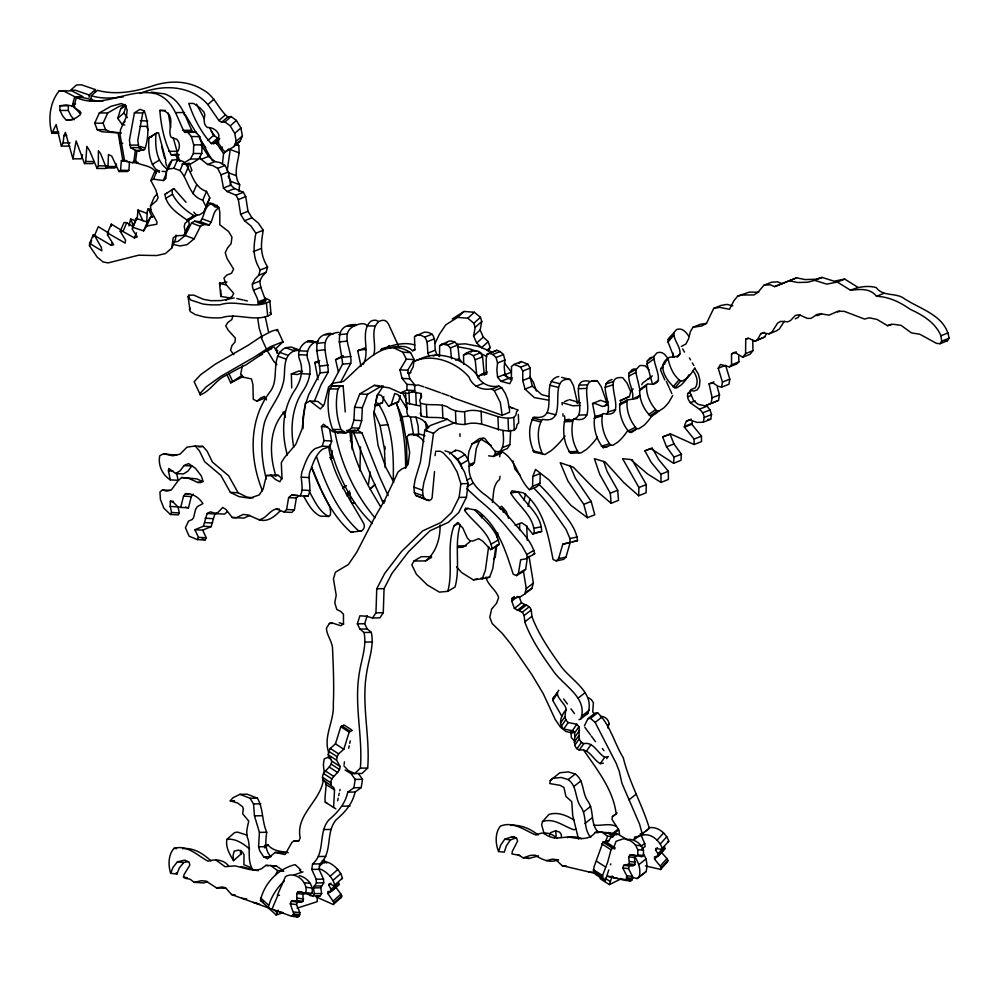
<?xml version="1.0" encoding="UTF-8"?>
<svg xmlns="http://www.w3.org/2000/svg" width="999" height="999" viewBox="0 0 999 999"><rect width="100%" height="100%" fill="white"/><g stroke="black" fill="none" stroke-linecap="round" stroke-linejoin="round"><path stroke-width="1.5" d="M548.463 400.137L534.303 397.577L525.024 389.123L522.764 380.494L522.764 371.054L520.604 367.207L517.857 365.796L513.911 364.473L511.538 366.483L511.326 380.494L509.827 383.678L501.023 381.331L497.589 377.247L496.84 369.817L497.552 362.987L496.078 357.492L492.807 354.495L489.385 353.246L486.913 354.383L486.151 359.453L486.351 373.676L484.465 374.75L481.281 374.45L478.871 375.936L478.346 378.396M548.663 396.466L541.67 394.642L532.392 386.176L530.132 377.56L530.132 368.107L527.984 364.273L521.291 361.538L513.911 364.473M222.377 164.273L223.576 153.534L228.709 149.013M263.124 902.097L260.477 900.424C264.161 883.291 278.122 868.705 295.142 864.635L300.761 869.804M279.445 895.254L277.834 895.441L271.953 909.227L269.48 908.94L268.344 907.666C270.417 897.951 276.785 887.811 284.24 881.13M484.228 373.938L482.567 356.805L480.631 352.697C475.312 348.376 468.319 351.498 463.524 355.057L463.686 364.373M351.149 729.557L343.968 724.937L340.796 726.76L335.452 743.855L330.257 748.476L328.758 751.298L328.209 754.782L331.668 761.063C331.693 768.718 320.292 771.253 322.877 779.707L325.274 782.092L326.173 784.552L324.95 798.538L325.224 802.072L327.16 803.471M322.877 779.707L333.654 787.487L334.54 789.947L333.591 807.467L335.876 808.865M287.35 454.982C281.343 433.853 281.955 409.553 294.43 390.821C300.711 381.618 303.958 370.179 299.575 359.503C295.866 350.774 303.846 338.586 313.649 341.146M293.718 447.053C290.16 428.209 291.945 407.467 302.834 391.233C309.116 382.03 312.362 370.579 307.979 359.902C305.07 352.247 309.89 342.595 318.119 341.221M590.771 837.412C583.154 828.883 587.05 816.745 581.343 807.542C574.575 799.063 577.634 786.425 568.194 779.582L561.163 777.459L552.697 778.371L550.262 780.544L549.812 783.578L560.214 785.364L563.923 787.474L565.933 796.44L571.753 801.648L572.714 815.521L578.508 839.01M597.864 831.842C590.259 823.313 594.143 811.163 588.436 801.972C581.668 793.493 584.727 780.856 575.287 774.013L568.256 771.89L559.802 772.789L550.262 780.544M98.327 165.846L106.693 165.859L105.432 168.481L97.065 168.469L98.327 165.846L98.389 150.724L100.612 153.696L106.381 167.982L107.992 166.521L108.466 154.495L111.763 156.131L118.943 171.528L120.529 170.354L121.391 160.614L126.96 160.627M118.943 171.528L127.31 171.541L128.896 170.367L129.483 161.975M519.617 529.795L519.68 523.926M526.698 525.699L527.31 540.447M608.791 869.929L605.282 880.756L595.454 874.337L593.356 871.228L594.143 866.533L603.071 841.982L604.07 841.67L614.822 849.038M605.282 880.756L603.034 878.333L602.547 875.536L607.692 862.162L611.013 849.749L613.249 847.564M642.045 388.586L639.822 389.448C638.885 398.601 643.593 409.59 650.324 415.796L652.247 415.846L656.867 412.862A74.488 57.705 62.2 0 0 658.94 410.789M668.306 359.603C666.383 355.844 663.011 351.311 658.204 352.485A27.585 21.379 62.2 0 0 656.793 353.047L654.045 356.231C652.959 366.258 668.069 386.75 647.539 383.903L646.603 384.59C645.666 393.743 650.374 404.745 657.105 410.951L659.028 410.989L663.648 408.004A74.488 57.705 62.2 0 0 668.968 402.098L672.702 395.542M85.739 161.526L94.106 161.551L92.857 163.586L84.49 163.574L85.739 161.526L86.863 146.341L89.71 150.924L97.065 168.469M589.123 381.193C566.071 377.035 589.934 414.86 573.551 419.081M606.868 402.722L601.211 386.65L597.39 380.906C572.252 376.71 603.296 425.349 574.388 419.018L573.226 419.842C570.379 430.319 572.415 444.105 578.783 452.872L580.844 452.984L586.488 449.413A85.614 64.086 -88.1 0 0 594.093 441.558L597.439 437.225M305.594 404.008L308.791 394.493L320.142 372.927C320.03 358.579 307.867 335.264 330.719 333.254M314.173 401.735L321.154 384.59L328.271 372.015C328.147 357.654 315.996 334.353 338.836 332.342M170.205 490.397L162.437 489.997L159.927 491.983L160.389 499.375L163.873 508.216L170.429 514.485L171.566 512.512L170.23 506.456L170.342 501.198L173.451 501.361M331.106 385.726L342.557 364.16C341.858 348.376 330.557 324.525 355.619 324.513M340.484 382.367L350.711 363.374C353.022 351.511 339.123 333.554 353.846 326.161C357.979 324.288 363.873 321.765 367.457 325.874M500.974 451.123C516.421 459.041 517.744 478.396 529.47 489.735L532.604 486.276L532.842 476.473L535.526 469.405L549.3 480.182L570.953 505.357L587.387 517.719L594.767 514.785L591.158 501.411L575.299 478.096L569.979 465.422M529.47 489.735L536.85 486.8L539.972 483.341L540.209 473.526L532.842 476.473M632.017 459.577L646.303 484.59L646.053 492.819L638.686 495.766L638.923 487.524L622.627 458.703L630.719 459.528L647.477 473.901L661.013 482.417L668.381 479.47L668.343 471.278L658.603 459.453L652.984 449.188M291.708 387.924L291.358 373.963L298.738 371.016L301.174 371.391M674.013 357.367L668.031 342.008L668.119 339.46L670.591 336.576A25.4 19.193 47.8 0 1 670.991 336.401M689.11 374.625L685.789 379.845A71.441 53.996 47.8 0 1 681.106 385.052L676.798 387.824L674.924 387.824C666.783 381.168 655.519 364.772 669.467 357.305L677.821 356.256L680.019 353.783C680.569 346.154 673.264 340.259 673.888 332.642L676.36 329.757A25.4 19.193 47.8 0 1 677.709 329.22C682.704 327.959 686.35 332.555 688.798 336.226M89.123 97.34L89.211 95.005L95.392 89.598L81.481 84.815L76.586 84.952L70.417 90.36L75.3 90.21L89.211 95.005M95.305 91.945L95.392 89.598M181.968 164.186L190.397 158.991L193.406 153.496L193.731 144.855L191.346 136.563L187.562 132.093L184.59 132.355C176.86 118.319 174.126 100.474 156.506 93.931C129.658 86.95 102.897 109.753 76.336 97.577L73.726 107.405L79.92 111.264L80.994 112.875L80.132 114.885L76.161 117.82L70.142 120.005L65.834 119.718L62.662 115.946L59.94 110.452L59.94 105.782L66.371 104.87L74.913 106.593M183.366 164.186L190.334 164.198L198.764 159.003L201.773 153.509L202.098 144.867L199.713 136.576L195.929 132.105L192.957 132.368C185.227 118.332 182.492 100.487 164.872 93.943L151.411 92.133M393.244 480.307C393.868 454.008 392.844 425.412 377.734 402.959M451.648 397.315L502.16 415.272L509.54 412.325L509.515 409.59L507.692 399.463L505.269 393.369L501.71 387.737L498.888 386.076C488.361 392.32 473.576 389.423 469.006 377.06C456.443 362.2 432.342 352.859 413.936 361.413L413.149 366.995L409.503 373.614M421.291 359.116L421.316 358.466C439.71 349.912 463.823 359.265 476.386 374.113C480.257 383.379 489.248 387.912 498.888 386.076M461.613 362L459.24 358.579L457.804 344.967L454.882 342.12L451.473 341.021L449.063 341.046L439.647 345.679L439.51 356.456M359.927 470.716L360.502 446.928M752.759 340.197L752.946 350.686L750.087 354.27L742.707 357.217L734.715 352.322L731.543 353.908L731.53 364.822L729.345 366.908L720.491 364.473L718.219 368.269L722.452 382.068L721.565 387.187L717.769 386.151L713.049 382.979L709.065 383.866L712.137 397.802L711.113 403.371L705.107 405.856L698.226 404.408L693.668 400.824L689.622 391.508L691.033 389.56L695.242 387.862C698.788 382.654 696.79 375.612 693.131 370.991M227.135 170.891L230.245 149.513L239.186 152.859C237.6 163.386 233.092 175.075 239.673 184.703L238.873 191.583M188.012 861.563L183.704 862.549L179.296 867.994L176.873 874.05L170.654 873.301L173.089 867.244L177.485 861.787L184.678 860.164L189.161 862.174L189.822 865.134L184.078 874.562L183.529 877.247L185.489 878.371L190.11 879.207L194.206 882.367L201.323 880.731L205.906 881.056L216.471 887.849L222.452 886.975L225.662 887.836L231.531 894.53L291.533 916.245L293.781 913.998L290.272 903.808L291.346 901.273L296.903 900.549L296.765 893.456L298.039 891.857L301.448 892.095L304.108 893.63L305.756 892.606C308.404 881.955 295.329 870.778 285.477 876.585L277.372 895.241M304.108 893.63L310.327 894.38L311.963 893.368C313.936 885.064 307.005 877.372 299.213 875.648M381.943 385.801L367.507 394.343L362.35 407.692L361.7 420.629L359.303 428.234L356.668 430.681L346.441 430.681L348.888 430.282L351.536 427.822L353.933 420.229L354.583 407.292L359.74 393.943L374.175 385.402L378.833 385.639M170.342 501.198L173.414 502.347L177.697 506.668L180.707 507.43L183.541 496.141L185.527 493.668C192.657 493.256 199.251 497.652 202.909 503.583L197.228 506.68L195.567 509.515L193.581 517.632L192.158 519.53L188.586 521.041L185.414 527.709L189.086 536.188L197.265 539.597L205.045 539.997L206.244 537.774L198.476 537.375L194.905 529.72L203.346 526.273L207.13 513.498L210.439 511.85L216.808 513.698L224.575 514.11L227.085 511.9M194.905 529.72L202.672 530.119L211.114 526.673L214.897 513.911L217.108 512.812M622.315 402.797L619.979 403.696C618.581 413.399 622.752 425.349 629.557 432.342L631.53 432.417L636.45 429.233M635.064 368.881L633.528 369.106A28.322 21.978 70.4 0 0 632.03 369.692L629.033 373.102C627.272 382.005 634.253 390.222 632.579 399.138L639.847 395.454L637.2 398.376L627.247 400.012C625.849 409.715 630.019 421.665 636.825 428.658L638.798 428.733L643.718 425.549A78.022 60.564 70.4 0 0 649.65 419.043L652.247 415.372M176.124 235.04L175.487 239.261L171.716 248.064L165.409 253.584L156.731 255.544L138.586 255.207L108.167 262.899L103.159 262L97.115 257.055L89.485 245.754L89.623 243.381L93.394 234.59L95.729 235.864M93.257 236.963L93.394 234.59M137.113 219.393L137.999 210.052L146.94 213.399M331.443 891.27L330.981 889.272L338.649 882.504L339.111 884.502L331.443 891.27L327.822 891.583L327.972 893.705L334.066 902.696L333.291 904.507L315.684 896.69M340.959 897.739L341.733 895.941L340.909 894.155L335.639 886.95M146.728 222.365L147.265 211.226L148.289 208.679L150.837 209.64M343.931 765.846L348.339 770.554L354.695 773.588L360.364 768.144C362.949 736.575 353.933 704.907 359.29 673.276C361.238 659.777 366.958 646.253 364.023 632.517L359.952 629.083L357.355 623.851L359.865 615.809L366.146 616.208L372.552 617.969L379.87 617.857L383.279 612.699L384.066 588.648L392.008 573.314L408.678 551.56L430.057 530.744L448.389 522.327L458.791 512.499L466.446 497.277L468.181 483.591L464.51 471.99L458.004 460.726L450.387 452.597L445.005 450.824M345.117 770.042L351.074 773.613L362.013 773.476L367.682 768.044C370.254 736.463 361.251 704.794 366.608 673.176C368.556 659.677 374.275 646.141 371.341 632.404L367.27 628.97L364.66 623.738L367.182 615.709M673.588 463.286L674 457.117L666.558 446.865L662.649 436.925L670.029 433.991L673.938 443.931L681.38 454.17L680.968 460.352L673.588 463.286L650.911 448.601L644.904 450.849L651.223 462.4L660.976 474.213L661.013 482.417M603.334 763.174L600.274 763.673C592.944 759.69 589.148 747.976 579.295 750.099C571.69 747.077 575.923 738.935 574.462 733.191L572.377 730.706L563.736 729.008C557.467 723.701 561.663 714.447 566.196 709.602C565.759 702.959 553.409 696.465 558.791 690.222M607.804 756.705L604.732 757.205C597.414 753.221 593.606 741.508 583.766 743.631C576.161 740.609 580.394 732.467 578.933 726.723L576.848 724.238L568.206 722.539C564.023 719.355 564.785 713.96 566.196 709.602M658.478 855.881L657.979 853.833L664.497 846.628L664.997 848.663L658.478 855.881L654.445 856.942L654.607 859.177L661.338 867.532L660.764 869.405L645.429 865.946M666.982 862.399L667.844 860.326L666.945 858.591L661.113 851.972M578.983 719.655L580.719 718.98C588.523 697.514 562.612 685.351 552.797 670.292C541.957 655.169 531.218 639.447 524.762 621.915C524.45 618.543 524.675 614.972 522.252 612.275L514.398 608.428L511.75 601.148L511.95 598.401L514.323 596.54M435.626 451.311L440.209 451.248L443.069 452.709L450.699 460.826L457.192 472.102L460.864 483.703L459.128 497.377L451.486 512.612L441.083 522.44L422.739 530.856L401.361 551.673L384.69 573.426L376.748 588.748L375.961 612.812L372.552 617.969M481.768 321.428L480.144 330.02L483.291 337.1L488.199 341.67L481.63 347.627L476.71 343.044L473.563 335.976L475.187 327.372L481.768 321.428L480.432 317.32L474.375 312.262L464.085 311.463L452.31 318.918M748.176 338.186L745.716 339.161L745.579 353.634L742.707 357.217M252.997 870.092C246.84 860.676 250.699 849.749 248.189 839.635C245.18 833.428 247.565 827.16 248.726 821.078L242.67 813.773L243.306 808.915L242.62 806.742L237.6 803.009L230.232 800.823L232.917 797.789L239.935 794.33L250.087 798.288L253.521 803.92L254.47 815.858L259.415 832.379L258.591 846.802L259.765 850.911L263.636 856.792L267.47 858.803L275.187 852.434L286.089 852.622M239.935 794.33L247.24 794.217L257.405 798.176C263.411 808.441 261.825 821.265 266.733 832.267C265.622 840.584 264.348 850.161 270.954 856.68L263.636 856.792M434.528 471.516L432.067 498.101L430.931 499.625L429.083 500.561L426.473 499.925L415.821 495.442L414.373 492.694L413.873 487.112L415.147 479.483L420.429 461.938L424.8 430.207L430.432 425.462L447.39 419.243M91.021 98.551L91.284 95.729L97.465 90.322C116.121 95.454 136.226 91.521 154.183 85.402C170.492 80.245 188.699 80.732 203.434 90.097C214.735 96.129 218.469 109.278 227.797 116.933L231.106 116.533L236.388 120.454L240.896 127.959L242.42 135.914L240.21 141.121L234.028 146.516L225.624 151.711L223.651 150.737L217.282 141.446L219.018 135.702C217.857 130.444 212.487 127.26 207.317 127.472C203.184 124.6 204.021 119.056 204.832 114.76L203.871 111.963L200 107.88L193.606 103.459L188.786 103.384C193.581 117.732 201.099 132.542 211.363 143.619L215.309 143.057L219.418 139.46M128.971 225.911L130.644 218.993L135.752 220.904M349.825 493.106L350.524 500.262L351.835 502.809L354.633 502.947M617.095 812.924L612.375 816.633L612.075 819.542L619.068 830.306L619.467 834.377M598.988 415.971L594.767 416.808C592.832 426.998 596.341 439.872 603.146 447.639L607.579 446.64M630.581 391.383L627.085 383.154L622.814 377.797C598.039 373.813 632.242 419.617 603.533 413.574L602.459 414.348C600.536 424.538 604.045 437.412 610.839 445.192L612.887 445.292L618.131 441.908A81.768 63.074 78.6 0 0 624.75 434.752L627.647 430.756M652.06 382.704L646.977 363.948L647.265 361.076L650.012 357.904A27.585 21.379 62.2 0 1 651.423 357.342M370.179 471.865L368.394 484.852M489.385 353.246L496.753 350.299L500.174 351.561L503.446 354.545L504.932 360.04L504.208 366.87L504.957 374.3L508.404 378.384L512.1 379.857M230.245 185.489L230.719 181.356L228.134 176.199M499.712 456.768L499.887 455.319M332.13 450.724L330.819 459.503M488.623 546.69L485.402 570.204L482.217 578.808L473.276 579.832L461.55 572.477L456.593 566.982M495.829 546.64L492.782 568.643L489.61 577.235L482.217 578.808M492.432 502.435C493.756 494.68 492.644 484.952 499.5 479.545L500.074 476.286M153.621 216.358L150.537 217.233L147.377 222.103L136.176 218.369L132.168 229.096L137.275 236.913L134.341 237.862L122.977 231.468L120.23 231.293L124.001 222.502L126.748 222.665L132.268 226.174M135.939 220.304L136.176 218.369M69.73 146.104L61.351 146.091L63.062 142.907L63.998 135.527L65.397 132.355L72.939 158.816L81.306 158.829L82.517 154.683M467.907 459.353L468.893 451.486L472.065 443.893L479.52 438.536L484.602 438.211L495.229 451.598L499.937 451.523L507.305 448.576L509.927 444.605L510.651 430.269M435.064 455.656L435.439 452.759M558.766 376.523C538.049 380.607 561.725 421.715 533.928 417.058C527.335 426.311 529.145 442.545 534.215 452.197L544.917 454.545L551.011 450.811A89.848 62.925 -74.5 0 0 559.89 442.307L565.134 436.001M577.634 403.559L573.426 385.539L570.279 379.583C545.217 375.562 571.116 425.499 542.569 419.305C535.976 428.559 537.787 444.792 542.857 454.445M662.187 366.833L660.489 370.067L664.822 379.932M265.522 301.486L258.142 304.42C259.066 297.252 251.86 291.408 252.372 284.066L254.882 279.233L258.741 275.249L260.215 269.992C252.397 257.03 253.484 247.24 255.844 233.204L250.986 226.036L244.568 220.754L240.622 214.248L238.336 199.575L235.989 195.192L227.223 191.546L223.451 188.024L221.029 174.85L217.695 168.381L212.874 165.609L207.63 164.485L201.136 159.328L199.588 156.918M265.697 300.774L260.814 287.337L259.752 281.119L262.262 276.286L266.109 272.315L267.582 267.058C259.765 254.083 260.851 244.293 263.224 230.257L258.354 223.089L251.935 217.819L247.989 211.301L245.717 196.628L243.356 192.258L234.59 188.599L230.831 185.077L228.396 171.915L225.075 165.447L220.242 162.675L215.01 161.538L208.516 156.393L200.949 144.455M120.991 133.117L101.723 131.718L97.203 129.67L94.705 123.189L99.363 112.924L110.914 106.344L121.491 103.521L124.725 105.082L127.173 109.965L126.423 116.746L120.467 129.845L120.08 134.977L124.438 160.115L126.324 161.588L132.455 162.675L133.891 161.413L135.365 150.35L130.594 147.59L129.395 140.322L134.415 112.899L139.947 109.328L144.343 110.964C148.751 122.989 149.076 137.412 144.755 149.388L136.888 151.086L135.402 162.25C142.208 165.846 151.923 165.21 156.194 172.79M373.638 355.057C377.135 344.443 369.205 329.383 379.008 321.466A31.056 23.064 -85.9 0 1 381.543 320.454L384.178 320.304L386.563 321.403L388.411 323.888L398.389 345.741M344.106 764.522L344.455 761.875M431.518 556.668L421.253 556.693L413.986 561.013L411.813 564.86L416.433 574.313L427.272 584.939L439.373 592.145L447.802 591.321C453.546 570.067 446.191 547.027 453.933 526.036L457.53 522.652L462.787 527.947L467.32 537.999L469.917 540.771L472.689 541.083L478.646 538.661L482.829 541.233L490.659 549.65L492.007 548.676C489.51 532.117 473.726 522.964 464.585 510.364L465.596 508.116L476.723 510.239C497.989 525.224 505.644 551.023 513.224 574.213L516.495 575.599L518.394 573.476L520.654 559.765L525.586 558.903L534.677 553.771C531.668 540.434 520.279 530.769 511.975 520.467A154.808 92.495 63.2 0 0 486.201 495.616C475.899 488.611 467.594 478.309 469.293 465.159C468.931 458.141 463.024 450.162 455.519 450.287L449.463 453.883M516.495 575.599L523.763 571.278L525.674 569.155L527.534 556.693M499.937 451.523C504.807 445.804 503.446 437.624 502.947 430.681M639.71 388.761L635.864 372.515L636.301 369.418L639.298 366.009A28.322 21.978 70.4 0 1 640.784 365.422L645.254 365.846L648.975 369.805M454.595 422.827L439.135 428.583L433.504 433.316L429.133 465.059L423.851 482.604L422.577 490.222L423.077 495.804L424.525 498.563M468.981 466.221L472.664 464.747L474.388 462.537L476.261 448.551L479.445 440.946L483.166 438.274M488.573 455.806L493.356 456.493L495.067 454.283L495.516 451.223M672.614 356.843L673.151 353.196M171.716 248.064L173.289 237.625L176.461 235.789L184.116 235.339L189.248 224.101L188.224 218.956M216.808 513.698L222.715 507.455L225.974 509.502L232.243 517.507L236.189 517.707L243.281 514.435L248.214 515.034L259.053 519.755C266.308 518.668 269.368 510.489 276.336 508.966L284.116 512.012L286.601 509.515L288.624 497.589L291.558 495.092L297.764 495.417M284.116 512.012L291.883 512.412L294.368 509.915L296.391 497.989L298.339 496.328M176.573 472.689L178.084 480.282L170.317 479.87L168.431 470.866L168.794 468.469L175.712 473.538L183.491 473.951L187.874 471.191L191.82 465.996L184.053 465.584L180.107 470.791L175.712 473.538M307.692 893.955L310.464 895.741L312.899 895.916L314.348 893.618L313.449 887.899L316.396 882.941L316.196 879.22L311.75 869.417L312.575 863.985C325.799 852.634 317.869 832.841 328.708 820.054C337.762 812.224 345.154 804.045 347.764 792.145L353.883 787.736L355.182 779.407L351.074 773.613M312.899 895.916L320.217 895.816L321.666 893.518L320.766 887.786L323.713 882.829L323.501 879.108L319.056 869.317L319.892 863.885C333.104 852.522 325.187 832.729 336.014 819.942C345.08 812.112 352.46 803.945 355.07 792.032L361.188 787.624L362.5 779.295L358.391 773.513M331.243 785.089C328.671 776.648 340.06 774.113 340.047 766.458L336.576 760.177L337.125 756.693L338.636 753.858L343.818 749.25L349.175 732.155L352.347 730.331M497.065 537.499L497.814 532.904M613.311 876.91L607.579 876.298L624.887 880.319L626.323 879.245L626.76 875.773L622.777 868.006L623.701 865.346L629.333 863.96L628.708 856.867L629.907 855.107L633.403 854.957L641.945 856.78L643.556 855.569L643.456 850.211L641.296 845.803A22.065 17.283 81 0 0 629.358 839.322L627.147 839.709M627.647 864.959L633.366 865.571L635.052 864.572L634.44 857.479L635.639 855.718L629.907 855.107M718.219 368.269L725.586 365.334L729.819 379.121L728.945 384.253L721.565 387.187M632.717 877.384L637 878.558L639.06 877.159C641.321 869.654 638.473 862.437 634.565 856.106M639.06 877.159L646.153 871.578C647.489 865.621 647.177 858.99 643.331 853.983M305.145 405.369L302.884 417.994L303.022 428.534M606.805 413.923C613.473 404.27 596.478 383.604 612.137 379.533M712.487 402.909L718.481 400.437L719.505 394.867L717.245 387.05M569.33 419.28L564.959 420.129C562.112 430.619 564.148 444.405 570.516 453.159L572.577 453.284M345.267 411.975L343.144 386.014L332.13 386.089L329.583 388.886C326.848 402.26 327.797 416.695 332.704 429.458L337.35 432.804L345.704 432.917L355.207 430.182M343.144 386.014L340.472 386.188L337.924 388.998C335.189 402.36 336.139 416.795 341.046 429.558L345.704 432.917M692.27 421.59L691.82 424.288L701.435 436.151L701.548 441.57L694.168 444.518L694.068 439.085L684.452 427.235L684.902 424.538L686.45 421.128L689.797 419.93L697.065 422.402L703.271 422.227L704.183 417.507C703.284 405.969 685.601 406.306 687.687 393.581L691.058 390.646L693.968 391.021L697.252 389.847L699.425 386.301L699.949 380.444L698.326 374.013L694.954 368.656M703.271 422.227L710.651 419.28L711.55 414.573L710.002 409.952L707.142 406.131L699.762 409.066M266.258 478.971C261.676 460.664 259.84 441.171 264.485 422.689C268.743 408.878 279.383 398.151 282.904 384.053C286.501 373.401 281.194 357.542 293.244 351.323A12.999 8.816 -70.3 0 1 294.305 350.849L299.8 350.125L291.096 347.015L285.602 347.727A12.999 8.816 -70.3 0 0 284.553 348.201C270.055 357.155 279.72 378.171 270.692 390.921C248.426 419.405 249.288 458.504 262.437 490.759M378.221 321.303L375.836 320.204L373.201 320.354A31.056 23.064 -85.9 0 0 370.666 321.366C359.378 332.13 370.854 351.523 363.112 364.51M144.418 111.164L142.795 112.912L137.762 140.335L138.961 147.615L143.731 150.362M337.65 800.773L338.174 798.251M338.711 795.728L339.235 793.256M348.701 748.263L349.213 745.816M349.725 743.356L350.249 740.858M291.558 495.092L300.1 495.879C305.07 487.687 298.738 478.134 302.797 469.555C305.619 462.038 308.254 453.683 314.96 448.676L322.202 446.178L329.97 446.59L331.705 440.996L329.645 429.545M303.871 496.316L307.867 496.278C312.837 488.086 306.506 478.533 310.564 469.967C313.386 462.437 316.021 454.095 322.727 449.088L329.97 446.59M165.909 160.464L158.554 132.942L157.168 132.655L148.913 137.85C148.214 149.763 148.614 164.535 159.34 172.402M157.168 132.655L155.931 133.554C155.07 146.041 155.981 161.226 167.37 169.243M58.841 133.304L51.873 133.292C47.927 119.156 49.775 102.36 59.228 90.809L63.524 90.884L74.675 96.703L72.128 106.593M400.274 395.654L398.526 401.823L388.536 406.206L381.318 395.367L377.585 394.493L375.087 405.619L382.455 402.672L383.828 396.678M323.414 779.07C321.266 800.773 295.267 814.535 300.2 837.849L298.801 841.108L294.156 840.883L292.033 842.232L285.052 854.532L275.187 852.434M193.294 494.08L191.308 496.54L188.474 507.842L180.707 507.43M295.204 901.348L301.423 902.097L303.122 901.31L302.984 894.217L304.258 892.606M246.99 835.139L237.587 832.105L234.628 832.554L226.96 839.322C225.237 846.79 229.733 854.42 233.516 860.663L241.184 853.895L240.834 850.224M330.981 889.272L328.808 885.139L329.133 883.815L334.003 885.701L342.445 878.146L340.721 873.576L337.799 869.492A22.29 9.903 56.5 0 0 327.21 862.149L323.401 862.661L319.268 866.071M574.188 820.266C567.057 815.396 557.504 811.638 548.975 814.435L542.457 821.64L541.67 824.912L544.193 833.865M657.979 853.833L655.581 849.874L655.943 848.401L661.363 849.412L668.743 841.22C666.333 833.403 657.804 826.41 649.425 827.671M264.56 297.864L269.53 300.125L269.73 301.348C254.845 310.102 236.276 299.338 220.105 304.757A33.529 10.44 -6.3 0 1 202.747 303.958L190.859 300.05L188.062 296.616L188.811 295.217L193.706 295.117L203.471 299.35L211.026 300.699L220.954 300.587L234.191 297.927M269.88 300.711L271.016 314.348C256.131 323.089 237.562 312.325 221.391 317.744A33.529 10.44 -6.3 0 1 204.046 316.945L195.242 314.56L190.16 311.463L188.062 296.616M481.506 517.844L482.242 514.985M549.787 835.239L550.424 832.754L555.382 830.781L559.652 832.13L561.338 834.577L561.363 837.062M524.05 500.024L525.599 494.006M528.021 506.493L529.97 498.963M515.022 525.387L521.59 522.714L525.636 525.349L532.704 534.065L534.253 533.016C534.103 516.258 518.631 506.206 510.651 493.169L512 490.784L523.364 492.819C544.13 508.791 548.264 535.864 553.071 559.515L556.306 560.914L558.591 558.641L562.799 544.155L577.472 540.696C576.286 527.185 565.546 516.708 558.141 506.031A154.808 101.873 73.5 0 0 538.686 484.165M556.306 560.914L563.698 559.353L565.983 557.08L570.179 542.582L562.799 544.155M339.747 790.771L340.097 789.447M600.411 716.383C604.707 716.021 608.578 719.53 609.128 723.701L607.829 727.984M232.904 315.746L231.843 319.543L227.809 322.477L225.699 325.874L228.296 330.319L235.389 338.112L234.99 342.045L231.955 345.554L230.569 350.299L233.803 354.682M388.536 406.206L391.146 404.757L394.717 393.469L398.102 394.78L406.68 408.229M511.95 598.401L520.117 596.927L524.712 594.055L526.273 588.623L523.601 572.265M524.712 594.055L531.818 588.486L533.366 583.041L529.045 556.268M72.939 158.816L76.136 140.909L84.49 163.574M173.838 242.108L178.047 241.371L185.19 235.489L191.508 223.014L194.643 221.191L200.162 221.653C204.832 216.284 203.671 206.968 211.114 203.621M194.643 221.191L203.584 224.538L209.116 225C213.599 220.367 212.2 212.412 217.857 208.479M242.32 365.984L240.697 374.225L243.619 377.272L251.461 378.908L252.922 384.578L253.284 399.275L256.943 401.211L264.323 398.264M460.339 524.562C453.921 544.805 460.651 566.695 455.069 587L447.802 591.321M516.283 837.836L510.489 839.822L506.368 845.803L504.295 852.159L498.563 851.548L500.636 845.191L504.757 839.21L512 836.725L514.872 837.037M282.155 478.921L278.396 475.374L266.421 475.524L263.174 489.011L259.216 494.955L249.713 498.189L239.036 496.628L230.357 492.37L220.841 475.349L204.633 461.65L199.45 450.899L195.23 446.004L187.013 447.14L180.02 454.158L172.752 455.781L163.561 453.783L159.765 455.731C157.78 464.947 162.338 474.975 170.317 479.87M322.202 446.178L323.938 440.596L321.441 426.573L323.526 424.238L332.942 431.805L345.03 432.48L340.709 432.217M51.873 133.292L56.144 124.525L61.351 146.091M124.75 125.025L121.965 124.188L117.72 118.357L120.754 108.691L123.839 105.994M117.72 118.357L123.888 112.949L126.061 106.056M600.861 876.697L600.212 878.72L609.39 884.627L620.604 879.083M609.39 884.627L612.212 875.923M561.738 716.071L552.722 700.324L553.596 697.265M624.887 880.319L630.619 880.918L632.055 879.857L632.492 876.385L628.496 868.618L629.432 865.958L633.366 865.571M662.399 365.934L668.593 357.942M604.957 843.493L607.567 836.188L601.91 832.179L595.304 832.392C589.335 840.484 578.708 838.86 570.117 837.212M613.436 848.601L616.046 841.295L623.626 838.723A22.065 17.283 81 0 1 635.564 845.204L641.296 845.803M193.806 212.138L195.866 214.473L199.138 215.035L203.933 212.025L209.79 197.802L206.506 191.358C193.144 187.238 192.295 172.253 184.678 162.837M209.79 197.802L203.933 212.025M610.464 864.759L610.826 863.873M291.533 916.245L297.752 916.995L299.213 916.095L299.875 912.711L296.491 904.57L297.565 902.035L301.423 902.097M234.028 146.516L236.239 141.321L242.42 135.914M268.331 907.779L276.199 915.022L278.271 910.151M503.159 512.1L504.233 509.577M89.485 245.754L91.633 240.734M89.623 243.381L101.861 250.836L101.286 247.377L94.53 235.502L98.302 226.698L107.992 232.592M94.53 235.502L111.226 245.329L113.686 244.743L107.567 235.052L107.53 232.954L111.301 224.163L121.628 230.394M107.567 235.052L108.641 232.53M111.226 245.329L112.313 242.819M122.977 231.468L126.748 222.665M132.405 227.173L143.606 230.894L146.766 226.024L156.768 224.226L156.993 221.915L150.949 210.851L150.512 205.906L156.593 200.712L158.067 197.677L155.869 190.047L150.861 180.507L154.633 171.703L157.243 170.379L159.653 170.841M132.705 227.847L135.402 221.566M150.861 180.507L153.471 179.171L157.243 170.379M134.341 237.862L136.488 232.842M150.512 205.906L154.283 197.115L156.98 194.156M153.471 179.171L163.287 180.544L165.959 178.546C165.797 171.953 167.495 165.247 172.003 160.24L177.622 159.49L183.791 161.751M163.287 180.544L166.521 173.002M166.184 171.503L168.232 169.031L172.003 160.24M143.606 230.894L147.377 222.103M146.766 226.024L150.537 217.233M168.232 169.031L173.851 168.294L177.622 159.49M206.019 206.606L202.735 200.162C188.823 195.879 188.536 179.92 180.02 170.554L183.254 163.012M184.478 175.936L188.249 167.145M192.819 193.744L196.591 184.94M184.116 235.339L187.887 226.536M202.735 200.162L206.506 191.358M275.724 874.799L277.56 870.554L270.504 865.509L265.896 865.396L261.513 868.755L256.368 870.379M580.719 718.98L587.812 713.398C595.616 691.945 569.705 679.782 559.89 664.71C549.063 649.6 538.311 633.878 531.855 616.346C531.543 612.974 531.768 609.39 529.345 606.705L521.49 602.859L519.218 596.94M120.929 132.892L110.09 131.743L105.569 129.683L103.072 123.202L107.73 112.937L119.281 106.356L125.225 104.495M641.758 384.74L642.494 383.191L652.285 375.899M435.027 343.406L439.385 334.29L445.729 324.875L457.517 317.42L464.085 311.463M173.514 244.443L179.982 245.954L186.988 244.705L194.131 238.836L200.462 226.361L203.584 224.538M745.716 339.161L748.813 338.311L754.944 341.233L757.354 339.96L760.714 333.778L764.397 332.305M754.944 341.233L764.722 337.025L766.358 333.803M374.175 385.402L389.223 387.874L400.599 392.907L406.993 390.109L406.918 384.378L402.073 378.396L399.925 369.83L406.368 359.153L414.135 359.553L410.564 352.61C383.941 335.364 361.65 366.071 343.319 381.468L333.017 383.254L328.621 386.963L324.163 404.67L320.392 408.978L310.027 401.036L305.257 403.421L302.16 428.721L295.729 444.443L284.44 457.617L281.306 462.699L281.955 477.734L279.907 481.768L275.324 479.395L270.629 474.975M400.599 392.907L408.366 393.306L414.76 390.522L414.685 384.79L409.84 378.796L407.692 370.242L414.135 359.553M189.36 309.615L190.097 308.204M400.274 420.279L402.272 416.496M488.111 351.273L490.147 347.477L488.199 341.67M197.265 539.597L198.476 537.375M646.316 830.781L649.325 828.221C642.132 804.17 629.133 782.254 623.289 757.766C614.26 743.156 610.264 724.75 597.639 712.811L595.054 713.086L587.961 718.668L584.403 725.811M694.879 367.807L691.558 373.014A71.441 53.996 47.8 0 1 686.887 378.234L682.567 380.994L680.694 381.006C673.763 376.248 669.805 367.182 668.181 359.116M681.343 346.441L685.913 344.006L688.648 338.673L690.321 331.718L692.994 327.235L701.573 326.036L706.505 323.376L713.736 308.354L721.103 305.407L726.972 304.408L732.841 305.844M186.9 219.967L193.931 215.672L197.402 214.947L190.384 219.243L186.9 219.967C177.934 213.711 166.333 206.094 164.935 194.318L166.908 192.919M454.97 451.286L455.519 450.287M170.23 506.456L177.997 506.868L179.333 512.912L178.209 514.885L170.429 514.485M784.302 321.216L779.332 328.996L776.323 330.919L768.955 333.866L763.224 332.954L760.714 333.778M276.673 352.897L277.66 350.499L276.036 349.825L276.024 348.489L283.167 341.646L270.18 346.815L253.933 357.305L220.704 376.423L206.106 386.938L199.688 393.893L200.349 394.855C210.864 390.934 216.096 379.121 226.91 375.075A29.121 3.709 -27.7 0 1 246.241 364.672L260.19 355.282M383.329 385.901L376.923 395.841L373.738 414.023L378.047 445.517L385.939 467.594L393.781 482.242M607.954 401.81L604.969 405.806L602.497 406.468L595.429 403.608L592.544 403.521L594.917 415.859M768.955 333.866L771.965 331.943L777.622 323.077L780.631 321.378L787.899 321.79L790.621 320.442L795.291 315.459L799.125 314.747L807.317 318.369L811.026 318.406L817.12 314.385L820.753 313.811L829.02 315.147L838.198 311.176L844.392 311.388L864.572 319.056L869.205 317.794L877.035 319.443L887.599 325.699L892.831 324.225L901.048 325.349L911.438 332.904L919.829 334.24L936.4 343.331L940.034 343.706L941.682 341.196L949.05 338.261C945.716 314.985 919.33 309.19 902.759 297.602C894.142 292.744 882.866 296.541 876.16 287.55C867.731 285.289 858.428 286.8 850.474 290.209L837.324 282.043L826.71 284.128L814.734 280.369L807.779 282.218L797.739 282.517L789.222 280.781L774.662 286.601L770.154 284.765L764.01 285.19L757.979 292.245L753.995 294.942L742.057 295.03L737.724 296.091L733.865 300.786L729.482 309.278L719.605 307.355L713.736 308.354M940.034 343.706L947.414 340.771L949.05 338.261M552.622 699.075L557.08 692.607M552.722 700.324L557.192 693.855M560.489 723.126L564.947 716.658M561.363 726.198L565.834 719.73M563.736 729.008L568.206 722.539M572.377 730.706L576.848 724.238M574.462 733.191L578.933 726.723M575.162 736.638L579.632 730.169M574.2 742.319L578.658 735.851M574.737 745.379L579.208 738.91M577.047 748.75L581.518 742.282M579.295 750.099L583.766 743.631M586.575 750.961L591.046 744.48M607.642 725.861L609.128 723.701M600.274 763.673L604.732 757.205M606.668 758.603L608.154 756.455M604.07 841.67L606.455 843.468L610.938 837.612L616.883 833.528L626.773 839.385L626.061 839.435M230.969 298.064L220.816 296.453L219.518 283.466L226.96 281.968M220.816 296.453L220.754 289.947M493.356 456.493L500.724 453.558L502.447 451.336L495.067 454.283M800.012 314.922L798.001 317.507L795.266 318.843M228.846 866.258C224.063 859.689 215.272 858.74 208.054 861.225C197.577 855.644 187.412 844.58 174.026 848.351C168.094 854.869 168.169 865.309 170.654 873.301M302.522 371.203L300.924 373.201L297.44 374.513L291.358 373.963M668.119 339.46L673.888 332.642M668.031 342.008L673.813 335.189M677.135 357.192L680.019 353.783M673.089 386.875L678.87 380.057M674.924 387.824L680.694 381.006M285.19 411.051C268.581 428.034 269.118 454.732 275.924 476.073M190.384 219.243L191.983 217.395M661.363 849.412L662.237 848.426C659.765 840.421 649.687 831.792 641.121 835.763M667.869 842.207L668.743 841.22M423.913 441.57C420.591 436.85 414.76 433.241 408.853 434.652L406.93 436.788L409.64 452.385L408.154 464.235L405.544 467.52L402.048 468.768L398.064 471.965L384.677 500.187L374.063 518.593L356.805 552.135L348.401 564.485L335.377 572.24L333.429 578.896L336.226 595.254L334.777 602.747L336.813 609.515L340.534 611.338L343.469 614.16L343.469 623.988L340.771 625.736L331.843 622.839L329.395 623.438L326.423 628.209C326.773 635.888 332.679 641.645 332.58 649.625C333.354 667.969 334.141 686.325 333.304 704.682C334.39 720.991 322.702 737.112 328.896 752.984M554.295 837.911L556.156 835.851L555.656 830.519M642.032 834.427L643.893 832.367M657.117 840.134L663.623 832.929M660.339 843.893L666.845 836.687M655.581 849.874L657.442 847.814M654.607 859.177L658.329 855.057M657.467 856.68L664.997 848.663M660.439 865.796L666.945 858.591M661.338 867.532L667.844 860.326M660.476 869.605L667.757 861.525M411.675 391.72L421.016 393.544L421.553 396.69L419.717 400.212L420.517 403.121C429.208 406.306 438.936 402.947 447.452 406.855C452.435 410.651 458.441 411.825 464.597 411.7C482.08 405.906 496.828 421.391 513.748 417.445L515.746 415.359L516.62 411.675L518.144 410.114L515.984 409.278M420.242 412.987L421.054 415.884C429.745 419.081 439.473 415.721 447.989 419.63C452.972 423.426 458.978 424.587 465.134 424.475C482.617 418.681 497.365 434.165 514.285 430.207L516.283 428.121L517.145 424.45L518.681 422.877L518.319 414.373M190.734 171.666L191.933 170.417L189.261 163.486M493.618 558.965L495.267 557.292L496.715 545.029M334.003 885.701L334.79 884.914L333.054 880.331L330.145 876.248A22.29 9.903 56.5 0 0 319.555 868.905M341.658 878.933L342.445 878.146M276.848 330.919L277.622 329.47L271.815 331.144L260.839 336.813L248.389 345.142L215.16 364.248L200.562 374.775L194.143 381.718L200.349 394.855M738.698 356.243L738.898 361.875L736.713 363.973L729.345 366.908M316.683 456.993C325.249 484.128 337.737 511.913 359.016 531.281L361.538 530.944C363.998 529.383 365.085 526.461 363.811 523.776C350.087 499.188 332.555 475.199 328.621 446.615M203.072 481.73L196.791 478.871L181.631 477.497L177.934 480.969L171.328 489.947L166.796 491.108L162.437 489.997M633.079 388.898L630.556 392.257L629.482 396.353L620.279 400.599L621.103 403.259M116.346 163.923L116.359 166.533L114.748 168.007L106.381 167.982M380.769 349.488C390.809 345.479 404.183 341.446 414.772 345.017M388.149 346.541L389.173 345.604M457.517 317.42L467.794 318.219L474.375 312.262M475.187 327.372L473.863 323.264L480.432 317.32M473.563 335.976L480.144 330.02M476.71 343.044L483.291 337.1M486.85 350.449L490.147 347.477M342.682 488.598L345.966 485.614M346.303 494.03L349.588 491.046M347.078 496.041L350.374 493.056M374.45 485.127L370.067 489.098L375.174 484.365M280.307 510.751C274.663 516.558 267.794 522.415 259.053 519.755M264.785 847.889L268.069 844.992C273.551 851.51 280.844 851.148 288.249 852.659M330.145 876.248L337.799 869.492M333.054 880.331L340.721 873.576M328.808 885.139L331.006 883.203M327.972 893.705L331.256 890.808M330.544 891.857L339.111 884.502M333.241 900.923L340.909 894.155M334.066 902.696L341.733 895.941M333.291 904.507L341.658 897.052M89.748 100.837L91.808 99.038M121.965 124.188L125.05 121.491M139.897 93.481C162.5 84.141 190.747 84.99 207.854 104.558L214.036 99.151M207.854 104.558L218.906 120.542L225.075 115.147M218.906 120.542L221.628 122.328L227.797 116.933M221.628 122.328L224.937 121.94L231.106 116.533M207.717 140.534L213.898 135.14L209.49 127.697M224.937 121.94L230.207 125.862L236.388 120.454M211.363 143.619L217.545 138.212L219.693 138.511L213.524 143.918M215.309 143.057L216.833 143.719L218.893 141.92M236.239 141.321L234.728 133.367L240.896 127.959M220.392 148.901L222.452 147.103M499.488 508.079L501.598 506.268L506.406 511.738L508.528 518.306M649.325 828.221L639.223 836.363L634.765 837L633.641 840.147L640.734 834.565L644.705 843.431L645.129 846.503L641.583 849.3M225.899 300.274L232.205 296.428L233.704 293.406L226.111 284.59L223.963 277.997L226.823 275.087L231.518 273.239L233.629 269.131L227.035 258.491L225.225 252.672L227.572 247.852L231.081 243.694L231.955 237.1L228.621 231.581L219.792 224.738L219.817 212.312L218.843 207.143L213.049 203.684L207.392 202.822M518.906 363.549L521.291 361.538M256.943 401.211L260.776 397.989L264.448 396.391L266.558 399.95M413.986 561.013L425.524 560.938C436.188 552.959 440.409 537.824 440.084 524.925M265.896 350.487L259.565 355.532L262.575 354.333M338.374 371.853L335.577 359.665L343.194 355.619M189.997 219.031L184.927 223.489L184.228 226.636L185.477 232.892M526.273 588.623L533.366 583.041M511.75 601.148L517.657 596.503M514.398 608.428L521.49 602.859M517.207 610.451L524.3 604.882M519.492 610.451L526.585 604.882M522.252 612.275L529.345 606.705M524.15 615.509L531.243 609.939M524.762 621.915L531.855 616.346M578.221 698.089L585.314 692.519M582.155 715.796L589.248 710.214M485.939 577.035C487.687 585.252 496.128 589.635 498.626 597.552L496.565 603.271L491.645 609.028L489.76 617.282L492.257 623.676L502.085 633.191L510.864 644.08L531.768 674.487L543.144 693.493L555.257 719.542L560.514 727.235L565.834 731.455L570.329 732.454L572.689 730.594M574.675 741.27L571.303 737.512L571.078 733.391L573.438 731.543M587.961 718.668L590.546 718.381L597.639 712.811M590.546 718.381L595.154 722.414L602.247 716.845M568.194 779.582L575.287 774.013M573.901 786.45L581.006 780.868M583.591 811.937L590.684 806.355M584.939 823.501L592.032 817.931M628.995 799.837L636.088 794.255M618.381 828.958L611.288 834.54L613.723 833.815L618.456 830.107M641.158 846.215L644.705 843.431M638.973 864.51L646.066 858.94M637 878.558L646.153 871.578M469.88 541.82L462.937 547.227L457.542 547.514M303.584 496.153C307.929 503.546 312.15 512.112 320.179 516.083L328.584 516.483L330.319 515.147L330.619 511.963L329.92 507.267L321.553 490.497M226.973 374.725L230.669 382.829L242.208 375.274M636.213 856.168L637.837 854.957L643.556 855.569M470.904 352.123L473.114 350.487M662.824 364.76L664.934 363.936M474.925 510.227C484.465 520.254 496.953 529.87 499.275 544.355L490.659 549.65M647.265 361.076L654.045 356.231M646.977 363.948L653.758 359.091M639.822 389.448L646.603 384.59M639.31 390.759L646.091 385.901M652.946 384.29L658.591 380.244M648.538 414.685L655.319 409.827M650.324 415.796L657.105 410.951M576.71 402.697L578.808 401.248M510.651 493.169L518.031 491.595C526.023 504.632 541.495 514.697 541.645 531.443L532.704 534.065M235.951 143.881L240.21 141.121M361.039 366.421L357.729 350.811L359.153 349.925L366.046 349.5M527.21 591.358L531.818 588.486M821.515 313.549L818.393 315.472L815.921 315.434M148.913 137.85L155.931 133.554M152.285 164.435L159.316 160.14M164.935 194.318L173.926 188.624L186.064 202.322M165.472 198.564L172.49 194.268L171.953 190.022L173.926 188.624M210.564 203.371L214.86 206.656L217.208 205.232M571.078 733.391L574.175 731.493M293.968 874.937L303.009 871.877M453.596 455.794L457.542 459.14L464.81 454.82M461.788 468.169L461.088 464.235L468.356 459.915M466.883 480.219L470.529 478.059M466.933 486.788L472.989 483.191M464.585 510.364L468.231 508.191M453.933 526.036L458.778 523.151M425.524 560.938L431.58 557.342M491.133 544.18L498.401 539.86M492.007 548.676L499.275 544.355M527.41 558.104L526.81 554.532L534.078 550.212M518.394 573.476L525.674 569.155M120.754 108.691L125.924 105.744M242.882 376.66L230.669 382.829M629.22 396.803L620.279 400.599M381.793 348.551C392.395 349.088 403.521 342.158 412.637 350.749L414.847 349.613L414.51 336.438L416.97 335.09L421.153 335.402L424.687 337.125C429.233 342.595 426.111 350.087 428.996 356.006M629.033 373.102L636.301 369.418M628.596 376.198L635.864 372.515M619.979 403.696L627.247 400.012M619.38 405.107L626.648 401.436M627.759 431.118L635.027 427.435M629.557 432.342L636.825 428.658M612.375 816.633L616.171 813.96C613.386 789.934 597.052 769.592 583.691 750.199M570.329 732.454L573.051 731.093M165.434 110.427L159.852 110.414C161.001 125.412 164.223 141.546 171.216 154.795L178.946 154.395M496.753 350.299L486.913 354.383M249.85 515.372L243.956 518.106L232.243 517.507M184.053 465.584L188.524 463.573L195.454 468.319L201.236 475.836L203.084 481.393L197.814 482.467L189.023 478.471L181.631 477.497M532.854 554.582L534.677 553.771M606.131 833.391L608.216 832.467L611.051 833.603M480.069 515.646L482.092 514.76M577.472 540.696L572.639 541.72M330.756 757.304L327.834 757.342L324.188 758.928L323.376 764.597L324.275 773.214M857.854 287.262L844.704 279.096L834.078 281.181L822.115 277.435L815.159 279.283L805.107 279.57L796.59 277.834L774.662 286.601M201.136 159.328L208.516 156.393M207.63 164.485L215.01 161.538M217.695 168.381L225.075 165.447M221.029 174.85L228.396 171.915M223.451 188.024L230.831 185.077M227.223 191.546L234.59 188.599M235.989 195.192L243.356 192.258M238.336 199.575L245.717 196.628M240.622 214.248L247.989 211.301M244.568 220.754L251.935 217.819M255.844 233.204L263.224 230.257M253.284 251.648L260.664 248.714M260.215 269.992L267.582 267.058M258.741 275.249L266.109 272.315M252.372 284.066L259.752 281.119M253.446 290.272L260.814 287.337M258.291 301.86L265.659 298.926M258.441 303.122L265.809 300.175M272.852 347.352L266.708 349.812L273.763 361.276L276.873 364.685M264.26 351.835L271.641 348.888M318.069 379.757L314.81 362.475L319.73 360.514M335.577 359.665L342.957 356.718M357.729 350.811L365.097 347.877M415.746 335.951L424.35 332.143L428.521 332.467L432.067 334.178C436.863 340.11 433.179 348.251 436.963 354.495L439.448 356.368M424.687 337.125L432.067 334.178M427.048 341.758L434.415 338.823M412.637 350.749L415.097 349.775M439.647 345.679L447.028 342.744M441.683 343.993L447.502 345.055L454.882 342.12M427.797 353.159L435.177 350.212M413.936 361.413L421.316 358.466M447.502 345.055L450.424 347.902L457.804 344.967M433.279 355.969L436.963 354.495M463.524 355.057L467.207 353.596M455.556 360.052L459.24 358.579M465.746 353.434L469.468 353.683L473.264 355.644L480.631 352.697M476.76 375.449L475.199 359.752L482.567 356.805M492.807 354.495L500.174 351.561M375.149 405.357L382.455 402.672M496.078 357.492L503.446 354.545M391.146 404.757L398.526 401.823M497.552 362.987L504.932 360.04M481.281 374.45L487.425 371.99M478.871 375.936L485.014 373.476M484.465 374.75L486.925 373.776M520.604 367.207L527.984 364.273M497.589 377.247L504.957 374.3M475.936 386.301L483.316 383.354M503.996 375.1L511.376 372.165L504.445 362.924M522.764 371.054L530.132 368.107M501.023 381.331L508.404 378.384M491.508 389.011L494.33 390.684L501.71 387.737M522.764 380.494L530.132 377.56M764.01 285.19L771.378 282.255L777.534 281.818L782.042 283.654M737.724 296.091L749.437 292.095L758.778 292.257M789.222 280.781L796.59 277.834M525.024 389.123L532.392 386.176M692.994 327.235L700.361 324.288L706.443 323.426M814.734 280.369L822.115 277.435M837.324 282.043L844.704 279.096M564.51 401.586L568.194 400.124M660.701 368.406L663.161 367.42M472.065 443.893L479.445 440.946M647.989 379.096L650.449 378.122M592.544 403.521L600.499 400.287L607.38 402.759M757.354 339.96L764.722 337.025M731.543 353.908L736.463 351.948M850.474 290.209C859.789 289.423 869.779 287.7 876.535 296.291L883.903 293.344M604.969 405.806L607.429 404.832M502.547 447.552L509.927 444.605M745.579 353.634L752.946 350.686M469.468 464.498L474.388 462.537M731.53 364.822L738.898 361.875M709.065 383.866L713.985 381.905M687.687 393.581L690.147 392.595M722.452 382.068L729.819 379.121M687.762 396.815L691.445 395.342M690.197 402.772L695.104 400.811M887.599 325.699L891.283 324.225M712.137 397.802L719.505 394.867M705.107 405.856L718.481 400.437M702.622 412.899L710.002 409.952M686.45 421.128L691.358 419.168M704.183 417.507L711.55 414.573M532.604 486.276L539.972 483.341M684.253 426.498L691.633 423.564M684.452 427.235L691.82 424.288M644.904 450.849L652.285 447.902M941.682 341.196L940.958 335.764L948.326 332.829M666.558 446.865L673.938 443.931M694.068 439.085L701.435 436.151M674 457.117L681.38 454.17M617.694 490.234L618.518 500.349L611.138 503.296L610.314 493.181L617.694 490.234L607.092 471.441L603.733 461.476M611.138 503.296L595.004 489.572L573.339 467.195L560.239 462.737L567.932 481.043L583.791 504.358L591.158 501.411M660.976 474.213L668.343 471.278M638.923 487.524L646.303 484.59M586.076 714.085L587.812 713.398M207.53 881.493L203.958 882.891L194.206 882.367M264.61 845.291L268.069 844.992M662.649 436.925L670.779 434.003L694.168 444.518M575.761 829.145L573.963 829.782C563.861 826.523 553.783 817.469 542.457 821.64M276.199 915.022L283.279 912.649M297.128 908.153L317.332 901.622L316.945 896.253M558.104 859.752C550.262 863.436 541.733 859.552 535.089 855.156L530.382 855.381L523.214 857.841L518.818 855.169L511.975 853.983L512.362 851.223L517.594 841.108L516.708 838.223L512 836.725M605.706 384.016L613.398 381.556M605.094 387.337L612.787 384.877M608.004 412.013L615.696 409.553M594.767 416.808L602.459 414.348M594.068 418.319L601.76 415.859M601.361 446.303L609.065 443.856M603.146 447.639L610.839 445.192M343.943 486.55L345.979 485.976M314.81 362.475L319.106 362.537M337.35 432.804L340.072 432.13M414.235 385.826L417.994 384.915L423.763 386.8M837.524 311.925L839.784 311.376M567.357 837.612L569.555 837.112M500.337 509.265L503.284 508.641M533.941 528.296L541.333 526.723M534.253 533.016L541.645 531.443M534.415 488.748A154.808 101.873 73.5 0 1 550.749 507.604L565.996 529.308L569.942 538.523L577.335 536.95M558.591 558.641L565.983 557.08M473.276 579.832L477.709 578.896M407.629 373.189L410.939 372.49M546.328 860.713L552.372 859.14L558.578 859.927M580.382 405.419L572.939 405.806L562.05 402.572L562.237 404.907M182.58 848.688C193.456 847.352 203.359 853.733 210.939 860.888M523.214 857.841L528.946 858.453L538.461 855.881M499.163 453.833L500.724 453.558M471.103 465.022L472.664 464.747M226.96 839.322C235.439 838.223 243.519 843.705 249.663 849.1M198.888 446.978L202.997 446.416L207.218 451.298L212.4 462.05L228.609 475.761L238.124 492.769L246.803 497.027L252.909 497.927M311.638 467.569C320.504 491.021 331.893 515.347 350.886 532.205L353.409 531.855M278.396 475.374L266.421 475.524M123.264 96.828C112.687 98.264 101.611 98.988 91.284 95.729M480.669 578.271L483.653 577.922M486.625 577.584L489.61 577.235M324.962 334.915L333.629 333.791M316.333 343.469L324.45 342.557M316.421 350.711L324.55 349.8M320.242 366.034L328.371 365.122M320.142 372.927L328.271 372.015M375.649 405.644L379.707 405.182M374.013 411.65L380.095 425.512L388.224 424.6M350.886 532.205L361.538 530.944M348.102 325.911L356.256 325.125M347.577 326.124L355.731 325.337M338.911 334.677L347.065 333.891M338.961 341.933L347.115 341.146M342.694 357.255L350.849 356.468M342.557 364.16L350.711 363.374M396.103 402.909L402.098 416.783L408.891 416.133M225.737 888.336L216.471 887.849M556.855 838.223C551.448 832.529 542.782 831.48 535.951 835.039C524.837 830.556 513.336 820.791 500.337 826.148C494.817 833.129 495.404 843.656 498.563 851.548M351.835 502.809L353.796 502.672M456.481 344.368L465.209 343.831L477.809 346.191L491.795 351.86M466.283 545.879L458.229 545.953M591.87 381.094L597.39 380.906M579.208 385.152L587.474 384.852M578.271 388.698L586.538 388.411M578.858 415.097L587.125 414.81M564.959 420.129L573.226 419.842M564.123 421.74L572.377 421.453M568.831 451.723L577.097 451.436M570.516 453.159L578.783 452.872M707.542 419.38L710.651 419.28M408.853 434.652L420.005 434.165L424.937 435.714M460.864 483.703L468.181 483.591M459.128 497.377L466.446 497.277M376.748 588.748L384.066 588.648M375.961 612.812L383.279 612.699M329.395 623.438L332.317 623.388M357.355 623.851L364.66 623.738M359.952 629.083L367.27 628.97M364.023 632.517L371.341 632.404M365.135 642.07L372.452 641.957M360.364 768.144L367.682 768.044M355.182 779.407L362.5 779.295M353.883 787.736L361.188 787.624M347.764 792.145L355.07 792.032M250.087 798.288L257.405 798.176M230.232 800.823L234.615 800.761M253.521 803.92L260.839 803.808M342.707 806.168L350.025 806.056M254.47 815.858L261.788 815.746M323.489 829.557L330.806 829.445M259.415 832.379L266.733 832.267M294.156 840.883L298.551 840.821M258.591 846.802L265.896 846.702M318.494 856.518L325.811 856.418M312.575 863.985L319.892 863.885M311.75 869.417L319.056 869.317M316.196 879.22L323.501 879.108M316.396 882.941L323.713 882.829M314.048 886.038L321.366 885.926M313.449 887.899L320.766 887.786M314.348 893.618L321.666 893.518M59.228 90.809L71.891 90.897L83.042 96.716L74.675 96.703M76.336 97.577C85.614 96.129 93.619 102.398 103.059 100.936M72.84 103.933L75.637 103.933M59.94 105.782L68.307 105.794L68.307 110.464L71.029 115.959L74.201 119.73M59.94 110.452L68.307 110.464M176.261 112.562L184.628 112.575M99.363 112.924L107.73 112.937M134.415 112.899L142.795 112.912M65.834 119.718L72.802 119.73M94.705 123.189L103.072 123.202M97.203 129.67L105.569 129.683M182.58 130.307L190.946 130.32M187.562 132.093L195.929 132.105M53.122 131.893L58.704 131.905M184.59 132.355L191.558 132.368M63.998 135.527L66.783 135.539M191.346 136.563L199.713 136.576M63.062 142.907L70.042 142.919M119.955 143.244L122.74 143.257M193.731 144.855L202.098 144.867M129.583 145.117L137.949 145.13M130.594 147.59L138.961 147.615M135.365 150.35L139.548 150.35M136.888 151.086L139.685 151.086M168.669 151.311L177.035 151.324L173.264 137.874M193.406 153.496L201.773 153.509M171.216 154.795L178.184 154.808M174.763 154.383L178.746 155.17M173.027 155.22L178.609 155.232M190.397 158.991L198.764 159.003M121.391 160.614L125.699 160.864M133.891 161.413L136.676 161.413M132.455 162.675L138.037 162.687M107.992 166.521L116.359 166.533M120.529 170.354L128.896 170.367M366.695 325.899L375.037 325.999M332.13 386.089L340.472 386.188M329.583 388.886L337.924 388.998M332.704 429.458L341.046 429.558M350.387 430.894L353.634 432.804L361.975 432.917L379.832 477.422L388.174 495.616M353.634 432.804L371.478 477.322L382.405 501.111L385.177 501.148M272.103 866.145L276.723 866.258L282.804 870.404M510.789 825.386C521.003 824.6 530.357 828.833 538.211 834.952M613.673 833.553L596.765 831.505M147.715 121.041L140.422 120.642M140.085 126.374L146.516 126.311L148.327 130.27M307.417 341.433L315.821 341.845M307.105 341.558L315.509 341.97M299.101 350.799L307.505 351.198M298.776 354.695L307.18 355.095M301.71 373.688L310.115 374.101M393.206 347.515L402.797 352.21L410.564 352.61M399.925 369.83L407.692 370.242M402.073 378.396L409.84 378.796M406.918 384.378L414.685 384.79M406.993 390.109L414.76 390.522M359.74 393.943L367.507 394.343M310.027 401.036L317.794 401.436L323.251 405.819M354.583 407.292L362.35 407.692M353.933 420.229L361.7 420.629M351.536 427.822L359.303 428.234M321.441 426.573L327.647 426.898M348.888 430.282L356.668 430.681M323.938 440.596L331.705 440.996M195.23 446.004L202.997 446.416M163.561 453.783L176.586 455.332M301.161 477.16L308.928 477.559M168.431 470.866L173.102 471.103M197.814 482.467L200.924 482.629M302.322 490.084L310.09 490.484M300.1 495.879L307.867 496.278M230.357 492.37L238.124 492.769M288.624 497.589L296.391 497.989M185.527 493.668L188.636 493.831M183.541 496.141L191.308 496.54M276.336 508.966L279.445 509.128M286.601 509.515L294.368 509.915M207.13 513.498L214.897 513.911M171.566 512.512L179.333 512.912M205.095 518.231L212.862 518.643M204.87 522.614L212.637 523.014M203.346 526.273L211.114 526.673M534.215 452.197L536.276 452.31M317.782 895.641L320.217 895.816M159.852 110.414L164.048 110.714C176.823 117.495 166.833 128.222 171.029 137.213L176.761 139.261C180.507 143.082 179.995 148.851 176.823 152.747L179.932 161.588M162.075 171.291L165.809 171.641M405.569 393.094L405.994 403.022L420.229 405.944M944.979 340.522L947.414 340.771M595.304 832.392L598.164 832.691M607.567 836.188L613.299 836.787L607.629 832.791L605.744 832.567M605.968 840.646L608.828 840.958M635.564 845.191L637.724 849.6L643.456 850.211M504.757 839.21L510.489 839.822M628.708 856.867L634.44 857.479M629.72 861.538L635.451 862.149M629.333 863.96L635.052 864.572M623.701 865.346L629.432 865.958M622.777 868.006L628.496 868.618M555.706 859.615L562.15 865.646L566.458 866.096M626.76 875.773L632.492 876.385M588.886 871.952L591.758 872.264M627.035 877.809L632.767 878.421M612.924 877.534L617.22 877.996M626.323 879.245L632.055 879.857M512.462 377.984L508.366 377.51L505.094 375.711M329.707 457.704L332.58 458.042L331.993 454.67M174.026 848.351L176.511 848.651M270.504 865.509L276.723 866.258M265.896 865.396L268.381 865.696M277.56 870.554L283.778 871.303M177.485 861.787L183.704 862.549M304.183 882.679L310.389 883.441M305.994 887.287L312.212 888.049M183.529 877.247L187.263 877.696M305.756 892.606L311.963 893.368M298.039 891.857L303.009 892.457M296.765 893.456L302.984 894.217M297.452 898.201L303.671 898.95M296.903 900.549L303.122 901.31M291.346 901.273L297.565 902.035M231.531 894.53L235.264 894.992M290.272 903.808L296.491 904.57M241.721 898.313L246.691 898.913M253.184 902.434L256.905 902.884M257.093 903.845L259.59 904.145M293.656 911.95L299.875 912.711M280.082 912.124L282.567 912.424M293.781 913.998L300 914.759M292.994 915.346L299.213 916.095M258.391 870.604L249.388 869.492L235.04 865.858L225.087 866.72L215.921 860.039M581.58 838.636C567.956 832.941 554.957 843.581 543.906 832.916M225.699 284.802L219.518 283.466M615.846 826.21C608.304 822.839 600.761 826.323 593.493 825.012M457.829 346.778L470.442 349.138L476.036 351.411M150.137 136.95L151.536 137.238M876.535 296.291C888.948 296.828 900.012 302.085 910.101 309.265C922.651 315.022 935.239 322.44 940.958 335.764M247.402 300.961L244.006 300.187M640.322 833.616L642.632 834.265M236.813 298.526L242.807 299.912M580.319 402.859L569.43 399.625M620.142 878.496L630.619 880.918M594.892 873.351L562.15 865.646M241.258 866.62L255.607 870.241M214.86 206.656L218.606 207.58M185.464 507.067L188.474 507.842M561.638 377.347L570.279 379.583M551.198 381.506L559.852 383.753M549.825 385.202L558.478 387.437M547.215 412.612L555.856 414.86M532.654 417.919L541.296 420.167M531.605 419.592L540.247 421.84M532.704 450.711L541.346 452.947M613.723 833.815L616.97 834.789M451.885 396.84L450.249 396.253M339.161 622.727L343.644 624.15M144.256 147.79L140.172 146.441L140.484 148.976M509.727 407.005L514.91 408.853M509.078 406.843L512.962 408.241M425.199 387.275L440.409 392.732M441.82 393.231L448.838 395.754M293.594 348.701L297.939 350.262M285.602 347.727L294.305 350.849M279.37 352.247L288.062 355.357M277.447 356.019L286.151 359.141M424.8 430.207L433.504 433.316M413.873 487.112L422.577 490.222M414.373 492.694L423.077 495.804M429.083 500.561L415.821 495.442M293.456 915.446L297.752 916.995M173.851 168.294L180.02 170.554M234.952 144.293L238.786 145.729L239.186 152.859M228.359 172.727L236.026 175.599M230.719 181.356L239.673 184.703M202.335 218.868L211.276 222.215M200.162 221.653L209.116 225M191.508 223.014L200.462 226.361M185.19 235.489L194.131 238.836M527.072 857.741L528.946 858.453M478.833 352.535L486.663 356.381M202.31 538.861L205.045 539.997M517.707 854.595L519.78 855.494M184.041 114.56L185.814 115.572L196.591 133.504M491.146 445.392L482.317 439.972M107.53 232.954L125.175 243.094L125.549 240.097L120.23 231.293M269.842 312.55L271.179 313.711M253.197 869.804L249.213 866.857L243.918 864.784L243.993 854.682L242.47 852.097L238.624 850.112L234.178 851.111L233.054 855.569L233.516 860.663M328.584 516.483C318.968 511.476 314.498 500.636 309.378 491.67M327.834 757.342L331.119 759.277M357.654 430.357L361.975 432.917M588.736 697.976L591.383 699.65L593.394 702.747L592.732 711.763L594.505 714.485M607.317 842.856L615.184 847.914M606.455 843.468L613.011 847.676M603.071 841.982L612.25 847.889M601.835 843.855L611.013 849.749M596.44 861.15L605.631 867.045M593.369 869.63L602.547 875.536M605.119 878.221L610.377 881.593M593.356 871.228L602.534 877.122M341.546 725.761L349.912 731.156M340.796 726.76L349.175 732.155M335.452 743.855L343.818 749.25M330.257 748.476L338.636 753.858M328.758 751.298L337.125 756.693M328.209 754.782L336.576 760.177M331.668 761.063L340.047 766.458M331.181 764.148L339.548 769.53M329.333 767.145L337.712 772.539M325.187 770.878L333.554 776.273M323.501 773.513L331.868 778.895M322.565 777.384L330.931 782.779M326.173 784.552L334.54 789.947M325.224 802.072L333.591 807.467M193.931 215.672C185.352 210.377 177.148 203.371 172.49 194.268M372.377 523.526C350.324 503.009 337.425 473.751 329.483 444.992M188.823 163.049L190.334 164.198M205.806 147.74L200.424 140.022M467.794 318.219L473.863 323.264M213.898 135.14L217.545 138.212M350.212 440.509L352.347 442.395M638.686 495.766L623.701 482.48L605.107 461.925L594.43 458.716L599.712 474.388L610.314 493.181M323.414 859.977L326.785 863.086M323.539 860.127L325.786 862.199M322.24 860.713L324.488 862.786M273.813 909.59L277.185 912.699M260.489 897.801L268.356 905.044M260.477 900.424L268.344 907.666M299.425 870.154L301.161 871.777M466.683 488.511L478.933 499.937A154.808 92.495 63.2 0 1 504.707 524.787L521.915 545.704L526.81 554.532M382.405 501.111L384.265 503.084M236.438 143.057L238.786 145.729M75.512 108.367L79.808 113.287M520.142 475.274L514.885 469.068L512.974 461.026M375.05 517.894C354.32 493.256 340.547 462.862 334.802 431.231M240.272 852.696L241.184 853.895M602.335 748.501L603.92 750.636M584.877 727.347L590.421 734.827M591.258 735.963L595.479 741.67M563.661 698.963L567.382 703.995M570.941 708.803L574.512 713.611M123.888 112.949L127.285 117.62M137.999 210.052L142.907 220.779M457.542 459.14L461.088 464.235M216.833 143.719L223.576 153.534M402.46 392.532L406.206 399.837M285.514 417.033L283.017 412.025M211.226 131.244L214.323 136.251M529.77 376.548L533.329 382.18L536.401 391.059M494.33 390.684L500.312 402.397L502.16 415.272M595.154 722.414L616.196 763.336L619.255 771.39L621.965 783.328L639.522 824.063L642.232 833.803M230.207 125.862L234.728 133.367M380.769 506.93C366.558 483.379 351.361 458.479 349.85 430.319M274.088 346.865L277.71 353.246M689.435 357.967L690.559 359.915M692.295 362.887L693.793 365.459M428.559 427.822C425.562 420.005 417.869 416.171 409.902 417.07L407.917 415.422L406.93 412.575L406.73 402.385M199.263 137.55L212.337 160.627M206.244 537.774L202.672 530.119M682.679 348.876L684.452 352.085M148.289 208.679L152.148 217.17M130.644 218.993L133.304 225.649M196.541 104.083L204.37 118.906M402.797 352.21L406.368 359.153M473.264 355.644L475.199 359.752M277.672 330.095L283.216 342.257M260.839 336.813L266.383 348.976M228.858 373.276L232.567 381.393M666.308 381.281L669.005 387.3M669.505 388.436L671.84 393.618M176.274 872.701L176.873 874.05M320.929 489.21L311.825 467.495M405.457 404.895L407.255 409.053M262.188 337.575L259.191 328.196L257.717 318.231M187.263 163.499L188.174 166.071M175.961 155.17L177.984 160.914M268.481 331.768L265.247 316.77M396.328 402.585C403.184 423.726 405.669 446.078 405.631 468.244M583.791 504.358L587.387 517.719M161.588 146.441L164.71 158.491M165.484 161.501L166.621 165.871M425.399 421.64L426.735 430.819M415.934 417.008L418.181 426.073L418.593 435.364M170.729 127.46L168.269 113.087M380.095 425.512L384.49 449.463L385.177 467.544M410.514 417.495L413.711 435.464M402.098 416.783L406.343 440.746L407.13 464.872M118.194 133.104L122.914 160.851M384.877 446.441L385.164 449.026M451.56 358.716L450.424 347.902M266.421 303.334L267.72 316.333M220.042 282.729L220.329 285.614M188.811 295.217L189.236 299.55M564.547 415.884L564.847 419.305M513.748 417.445L514.285 430.207M508.041 418.556L508.566 431.331M497.952 417.207L498.489 429.97M481.106 410.976L481.643 423.751M464.597 411.7L465.134 424.475M459.927 433.653L460.039 436.451M455.457 410.976L455.994 423.751M442.32 405.157L442.857 417.919M426.348 404.545L426.885 417.32M421.016 393.544L421.191 397.789M420.517 403.121L421.054 415.884M415.746 392.108L416.283 404.87M408.953 391.471L409.49 404.245M562.924 413.748L563.024 416.171M569.942 538.523L570.079 542.257M351.723 431.618L352.172 449.5M111.301 224.163L111.339 226.249M637.724 849.6L637.837 854.957M671.515 336.188A25.4 19.193 47.8 0 1 671.927 336.039"/></g></svg>
